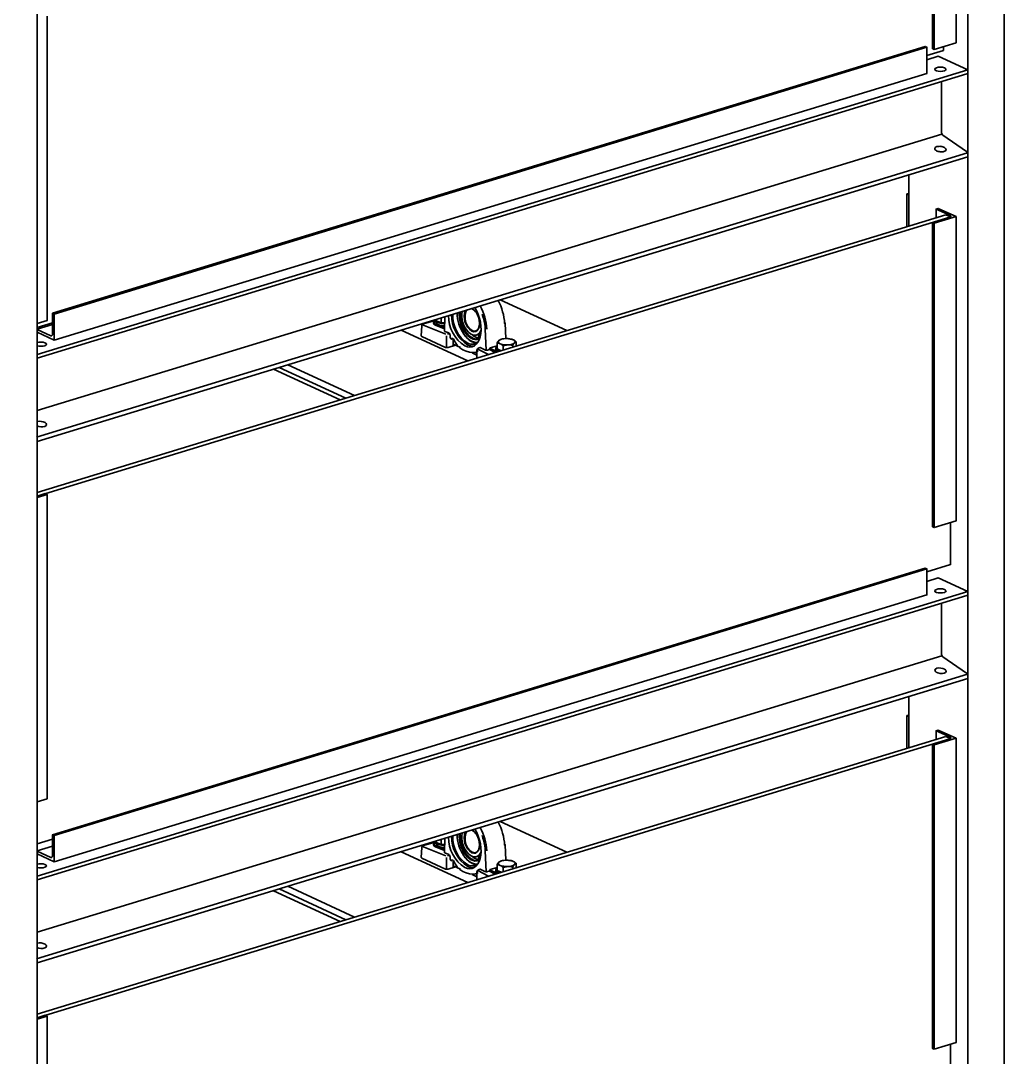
# Model space of a CAD drawing. Header units: millimetres. Extents: x -8400 to 8400, y -5940 to 5940.
# Drawn here: x 5501 to 6384, y 2877 to 3806 of the extents above; entities that cross this region are included whole.
import ezdxf

# ---------------------------------------------------------------- set-up
doc = ezdxf.new("R2010")
doc.units = ezdxf.units.MM
doc.layers.add('粗实线层', color=7, linetype='Continuous', lineweight=35)

msp = doc.modelspace()

# ---------------------------------------------------------------- linework, layer by layer
at = {"layer": '粗实线层', "linetype": 'Continuous', "lineweight": 35}
for points in [[(6297.832, 4156.285), (6297.832, 4176.653), (6350.943, 4152.153), (6350.943, 570.971), (6383.574, 580.941), (6383.574, 4162.123), (6350.943, 4152.153), (5515.604, 3896.93), (5515.604, 3895.033)], [(5515.61, 3893.617), (6350.087, 4148.576), (6350.44, 4148.781), (6350.713, 4149.149), (6350.885, 4149.653), (6350.943, 4150.255), (6350.943, 4152.153), (6324.387, 4164.403), (5489.048, 3909.18), (5515.604, 3896.93), (5515.604, 315.749), (5482.974, 305.779), (5481.682, 306.375), (5481.261, 306.656), (5481.115, 306.973), (5481.115, 3888.155)], [(6323.56, 4065.799), (6335.177, 4060.441), (6335.522, 4060.23), (6335.711, 4059.993), (6335.73, 4059.745), (6335.578, 4059.505), (6335.265, 4059.287), (6334.812, 4059.107), (6319.15, 4054.322), (6319.15, 3781.366), (6320.743, 3780.631)], [(5524.56, 3810.328), (5524.56, 3537.372), (5515.604, 3534.636)], [(5515.604, 3529.35), (5527.899, 3523.679), (5528.312, 3523.568), (5528.696, 3523.625), (5529.026, 3523.844), (5529.28, 3524.212), (5529.439, 3524.703), (5529.493, 3525.283), (5529.493, 3544), (6312.624, 3783.271), (6314.217, 3782.536), (5531.086, 3543.265), (5529.493, 3544)], [(5531.086, 3543.265), (5531.086, 3519.869), (6314.217, 3759.14), (6314.217, 3782.536)], [(6314.217, 3775.179), (6328.939, 3779.677), (6328.939, 3783.136)], [(5515.61, 3503.68), (6350.087, 3758.639), (6350.44, 3758.844), (6350.713, 3759.212), (6350.885, 3759.716), (6350.943, 3760.318), (6350.943, 3762.216), (6324.387, 3774.466), (6314.207, 3771.355)], [(6350.943, 3762.216), (5515.604, 3506.993), (5515.604, 3505.095)], [(6327.203, 3751.647), (6327.203, 3706.54), (6327.266, 3705.858), (6327.451, 3705.171), (6327.744, 3704.534), (6328.12, 3703.999), (6328.549, 3703.607), (6349.596, 3689.059), (6350.027, 3688.667), (6350.402, 3688.132), (6350.695, 3687.496), (6350.88, 3686.809), (6350.943, 3686.126), (6350.943, 3684.228), (5515.604, 3429.006), (5515.604, 3430.903)], [(6327.664, 3704.68), (5515.61, 3456.571)], [(5515.142, 3432.764), (6350.481, 3687.987)], [(6297.832, 3667.957), (6297.832, 3622.129)], [(6297.832, 3651.46), (6296.239, 3650.973), (6296.239, 3621.647)], [(6296.239, 3650.973), (6297.832, 3650.238), (6297.832, 3622.132)], [(6322.429, 3637.39), (6322.429, 3629.649)], [(5515.612, 3383.143), (6331.215, 3632.336), (6335.374, 3630.418)], [(5515.613, 3379.885), (6334.804, 3630.174)], [(6340.321, 3630.638), (6320.743, 3624.656), (6320.743, 3351.7)], [(6319.15, 3625.391), (6320.743, 3624.656)], [(5990.92, 3528.367), (5931.099, 3555.962)], [(5908.217, 3546.382), (5907.315, 3547.142), (5906.389, 3547.725), (5905.457, 3548.118)], [(5915.026, 3543.258), (5915.769, 3541.009), (5916.404, 3538.728), (5916.926, 3536.429), (5917.332, 3534.129), (5917.619, 3531.841), (5917.786, 3529.581)], [(5515.605, 3529.697), (5529.494, 3533.94)], [(5515.612, 3531.181), (5529.493, 3535.422)], [(5871.608, 3537.199), (5862.335, 3534.366), (5862.002, 3534.244), (5861.697, 3534.073), (5861.402, 3533.833), (5861.148, 3533.538), (5860.986, 3533.259), (5860.888, 3532.955), (5860.871, 3532.815), (5860.871, 3532.671)], [(5882.553, 3525.15), (5861.503, 3533.468), (5861.207, 3533.616)], [(5873.3, 3534.182), (5872.528, 3534.608), (5871.959, 3535.077), (5871.61, 3535.576), (5871.492, 3536.089), (5871.608, 3536.602)], [(5871.492, 3536.092), (5871.492, 3534.814), (5871.567, 3534.44), (5871.791, 3534.076), (5872.159, 3533.73), (5872.666, 3533.408), (5873.3, 3533.117), (5881.204, 3529.993)], [(5871.608, 3537.776), (5871.608, 3536.321), (5871.697, 3535.826), (5871.966, 3535.341), (5872.408, 3534.873), (5873.017, 3534.433), (5873.779, 3534.028), (5874.766, 3533.636), (5875.897, 3533.303), (5877.146, 3533.037), (5878.487, 3532.844), (5879.889, 3532.726), (5881.322, 3532.688)], [(5881.408, 3534.638), (5879.96, 3534.672), (5878.542, 3534.787), (5877.185, 3534.98), (5875.92, 3535.247), (5874.776, 3535.582), (5873.779, 3535.977), (5873.008, 3536.388), (5872.395, 3536.835), (5871.953, 3537.309), (5871.688, 3537.801)], [(5872.651, 3538.095), (5872.651, 3537.749), (5878.17, 3535.203)], [(5881.261, 3531.29), (5873.535, 3534.854)], [(5881.44, 3535.4), (5878.17, 3535.203), (5878.17, 3539.781)], [(5887.536, 3520.526), (5887.521, 3520.539), (5887.507, 3520.552), (5887.491, 3520.565), (5887.477, 3520.578), (5887.448, 3520.605), (5887.418, 3520.631), (5887.359, 3520.685), (5887.3, 3520.738), (5887.184, 3520.847), (5887.069, 3520.96), (5886.958, 3521.076), (5886.851, 3521.198), (5886.8, 3521.261), (5886.749, 3521.326), (5886.7, 3521.393), (5886.653, 3521.461), (5886.564, 3521.603), (5886.483, 3521.752), (5886.412, 3521.911), (5886.349, 3522.079), (5886.336, 3522.122), (5886.323, 3522.166), (5886.31, 3522.211), (5886.299, 3522.255), (5886.279, 3522.346), (5886.262, 3522.439), (5886.249, 3522.534), (5886.239, 3522.63), (5886.234, 3522.728), (5886.231, 3522.828), (5886.231, 3524.214), (5886.176, 3524.735), (5886.016, 3525.252), (5885.769, 3525.713), (5885.461, 3526.069), (5885.121, 3526.284), (5881.503, 3527.714), (5881.216, 3527.883), (5881.122, 3528.08), (5881.677, 3540.852)], [(5515.604, 3527.011), (5531.086, 3519.869)], [(5842.431, 3528.865), (5902.221, 3501.284)], [(5891.071, 3515.243), (5884.469, 3513.226), (5883.889, 3513.111), (5883.235, 3513.088), (5882.608, 3513.16), (5882.102, 3513.317), (5860.863, 3523.115), (5860.544, 3523.303), (5860.35, 3523.516), (5860.293, 3523.738), (5860.839, 3532.634)], [(5884.013, 3525.168), (5885.775, 3525.706)], [(5898.608, 3525.152), (5898.759, 3524.939)], [(5910.631, 3517.419), (5909.154, 3517.462), (5907.637, 3517.776), (5906.099, 3518.356), (5904.807, 3519.043), (5903.527, 3519.907), (5902.27, 3520.938), (5901.05, 3522.129), (5899.876, 3523.467), (5898.758, 3524.94)], [(5905.989, 3524.666), (5907.098, 3523.737), (5908.23, 3522.963), (5909.374, 3522.351), (5910.523, 3521.906), (5911.662, 3521.636), (5912.776, 3521.544)], [(5909.954, 3524.339), (5913.553, 3525.439)], [(5913.554, 3525.439), (5913.711, 3525.49), (5913.867, 3525.546)], [(5917.787, 3529.581), (5918.571, 3510.827)], [(5883.163, 3523.541), (5883.163, 3513.091)], [(5886.81, 3521.249), (5887.194, 3521.236), (5887.592, 3520.996)], [(5889.037, 3520.88), (5889.037, 3515.402), (5889.109, 3515.759), (5889.302, 3515.955), (5889.568, 3515.937), (5895.513, 3513.195)], [(5910.491, 3522.061), (5912.059, 3521.437)], [(5928.419, 3517.246), (5928.801, 3517.882), (5929.188, 3518.462), (5929.383, 3518.726), (5929.579, 3518.973), (5929.678, 3519.089), (5929.777, 3519.2), (5929.801, 3519.227), (5929.826, 3519.254), (5929.851, 3519.28), (5929.876, 3519.306), (5929.926, 3519.357), (5929.975, 3519.407), (5929.614, 3518.93), (5929.48, 3518.437), (5929.575, 3517.943), (5929.897, 3517.462), (5930.437, 3517.01), (5931.178, 3516.6), (5932.098, 3516.244), (5933.167, 3515.954), (5934.355, 3515.738), (5935.625, 3515.602), (5936.938, 3515.552), (5938.254, 3515.588), (5937.705, 3515.543), (5937.158, 3515.478), (5936.615, 3515.392), (5936.074, 3515.287), (5935.001, 3515.024), (5933.938, 3514.7), (5933.938, 3510.955)], [(5932.012, 3510.366), (5928.419, 3512.024), (5928.419, 3517.246), (5928.754, 3517.227), (5929.092, 3517.193), (5929.434, 3517.143), (5929.778, 3517.076), (5929.95, 3517.034), (5930.125, 3516.989), (5930.212, 3516.964), (5930.3, 3516.937), (5930.343, 3516.924), (5930.388, 3516.91), (5930.431, 3516.895), (5930.476, 3516.88), (5930.828, 3516.75), (5931.178, 3516.6), (5931.528, 3516.428), (5931.875, 3516.235), (5932.222, 3516.022), (5932.569, 3515.79), (5932.741, 3515.667), (5932.914, 3515.54), (5932.999, 3515.475), (5933.086, 3515.409), (5933.172, 3515.342), (5933.258, 3515.273), (5933.599, 3514.992), (5933.938, 3514.7)], [(5931.655, 3520.389), (5931.158, 3520.199), (5930.762, 3520.012), (5930.567, 3519.893), (5930.37, 3519.753), (5930.173, 3519.591), (5929.975, 3519.407), (5930.55, 3519.853), (5931.324, 3520.254), (5932.271, 3520.6), (5933.364, 3520.877), (5934.569, 3521.08), (5935.849, 3521.201), (5937.165, 3521.237), (5938.478, 3521.186), (5939.748, 3521.051), (5940.936, 3520.835), (5942.006, 3520.545), (5942.925, 3520.189), (5943.665, 3519.779), (5944.205, 3519.327), (5944.528, 3518.846), (5944.624, 3518.352), (5944.489, 3517.859), (5944.128, 3517.382), (5944.177, 3517.43), (5944.227, 3517.477), (5944.252, 3517.5), (5944.276, 3517.522), (5944.302, 3517.545), (5944.326, 3517.567), (5944.426, 3517.65), (5944.524, 3517.729), (5944.721, 3517.869), (5944.915, 3517.989), (5945.302, 3518.171), (5945.685, 3518.289), (5945.685, 3514.544)], [(5945.685, 3518.289), (5945.346, 3518.582), (5945.004, 3518.863), (5944.919, 3518.931), (5944.833, 3518.998), (5944.746, 3519.064), (5944.66, 3519.13), (5944.488, 3519.257), (5944.315, 3519.38), (5943.969, 3519.612), (5943.622, 3519.824), (5943.275, 3520.017), (5942.925, 3520.189), (5942.574, 3520.34), (5942.223, 3520.469), (5942.179, 3520.484), (5942.135, 3520.498), (5942.091, 3520.512), (5942.047, 3520.526), (5941.959, 3520.552), (5941.872, 3520.577), (5941.697, 3520.624), (5941.525, 3520.665), (5941.181, 3520.732), (5940.839, 3520.782), (5940.501, 3520.816), (5940.166, 3520.835), (5939.101, 3521.031), (5938.03, 3521.164), (5937.489, 3521.204), (5936.945, 3521.224), (5936.399, 3521.224), (5935.849, 3521.201)], [(5942.571, 3515.222), (5942.955, 3515.859), (5943.341, 3516.438), (5943.536, 3516.703), (5943.732, 3516.949), (5943.929, 3517.176), (5944.128, 3517.382), (5943.552, 3516.936), (5942.779, 3516.535), (5941.832, 3516.189), (5940.739, 3515.911), (5939.535, 3515.709), (5938.254, 3515.588), (5938.392, 3515.595), (5938.529, 3515.601), (5938.598, 3515.604), (5938.667, 3515.606), (5938.736, 3515.608), (5938.805, 3515.61), (5939.079, 3515.613), (5939.353, 3515.611), (5939.897, 3515.59), (5940.437, 3515.55), (5941.51, 3515.417), (5942.571, 3515.222), (5942.571, 3513.592)], [(5942.472, 3520.38), (5942.448, 3520.389)], [(5906.116, 3508.303), (5910.404, 3506.325)], [(5908.637, 3508.565), (5910.022, 3509.218), (5911.322, 3510.087)], [(5909.296, 3508.741), (5910.404, 3509.08)], [(5920.649, 3506.895), (5911.272, 3511.84)], [(5928.418, 3514.751), (5922.27, 3512.873), (5921.948, 3512.667), (5921.721, 3512.303), (5921.651, 3511.878), (5921.667, 3511.481)], [(5921.86, 3512.562), (5928.767, 3509.375)], [(5927.375, 3512.546), (5927.375, 3510.595)], [(5928.137, 3509.183), (5927.716, 3509.64), (5927.46, 3510.113), (5927.375, 3510.596)], [(5930.45, 3509.889), (5929.982, 3510.065), (5929.546, 3510.253), (5928.748, 3510.681), (5928.121, 3511.147), (5927.679, 3511.642), (5927.43, 3512.157), (5927.381, 3512.679), (5927.533, 3513.198), (5927.881, 3513.704), (5928.419, 3514.186)], [(5800.52, 3470.21), (5740.73, 3497.791)], [(5727.718, 3493.805), (5787.524, 3466.217)], [(5732.94, 3495.4), (5792.744, 3467.812)], [(5524.56, 3381.397), (5522.967, 3382.132), (5515.604, 3379.882)], [(5515.604, 3378.661), (5524.56, 3381.397), (5524.56, 3108.441), (5515.604, 3105.705)], [(6335.465, 3356.201), (6335.465, 3318.426), (6314.213, 3311.933)], [(5515.604, 3061.426), (5527.899, 3055.754), (5528.312, 3055.643), (5528.696, 3055.7), (5529.026, 3055.919), (5529.28, 3056.287), (5529.439, 3056.778), (5529.493, 3057.359), (5529.493, 3076.076), (6312.624, 3315.347), (6314.217, 3314.612), (5531.086, 3075.341)], [(5531.086, 3051.944), (6314.217, 3291.216), (6314.217, 3314.612)], [(5515.604, 3037.171), (5515.604, 3039.069), (6350.943, 3294.291), (6324.387, 3306.541), (6314.207, 3303.431)], [(5515.61, 3035.755), (6350.087, 3290.715), (6350.44, 3290.92), (6350.713, 3291.287), (6350.885, 3291.791), (6350.943, 3292.394), (6350.943, 3294.291)], [(6327.203, 3283.722), (6327.203, 3238.616), (6327.266, 3237.933), (6327.451, 3237.246), (6327.744, 3236.61), (6328.12, 3236.075), (6328.549, 3235.683), (6349.596, 3221.134), (6350.027, 3220.743), (6350.402, 3220.208), (6350.695, 3219.571), (6350.88, 3218.884), (6350.943, 3218.202), (6350.943, 3216.304), (5515.604, 2961.081), (5515.604, 2962.979)], [(6327.664, 3236.755), (5515.61, 2988.647)], [(5515.142, 2964.839), (6350.481, 3220.062)], [(6297.832, 3200.054), (6297.832, 3154.17)], [(6297.832, 3183.536), (6296.239, 3183.049), (6297.832, 3182.313), (6297.832, 3154.207)], [(6296.239, 3183.049), (6296.239, 3153.723)], [(5515.612, 2915.219), (6331.215, 3164.412), (6335.374, 3162.494)], [(5515.613, 2911.961), (6334.804, 3162.25)], [(6320.743, 3156.731), (6340.321, 3162.713), (6324.387, 3170.063), (6322.429, 3169.465), (6335.177, 3163.585), (6335.522, 3163.375), (6335.711, 3163.138), (6335.73, 3162.89), (6335.578, 3162.649), (6335.265, 3162.432), (6334.812, 3162.252), (6319.15, 3157.467)], [(6340.321, 3162.713), (6340.321, 2889.757), (6320.743, 2883.776)], [(6322.429, 3169.465), (6322.429, 3161.724)], [(5990.92, 3060.443), (5931.099, 3088.037)], [(5908.217, 3078.457), (5907.315, 3079.218), (5906.389, 3079.8), (5905.457, 3080.193)], [(5515.604, 3059.086), (5531.086, 3051.944), (5531.086, 3075.341), (5529.493, 3076.076)], [(5529.495, 3072.177), (5515.613, 3067.936)], [(5871.608, 3069.275), (5862.335, 3066.441), (5862.002, 3066.32), (5861.697, 3066.148), (5861.402, 3065.909), (5861.148, 3065.613), (5860.986, 3065.334), (5860.888, 3065.031), (5860.871, 3064.891), (5860.871, 3064.747)], [(5871.492, 3066.889), (5871.492, 3068.167), (5871.521, 3068.423), (5871.608, 3068.677)], [(5871.608, 3069.852), (5871.608, 3068.396)], [(5881.408, 3066.714), (5879.96, 3066.748), (5878.542, 3066.863), (5877.185, 3067.056), (5875.92, 3067.323), (5874.776, 3067.658), (5873.779, 3068.053), (5873.008, 3068.464), (5872.395, 3068.91), (5871.953, 3069.384), (5871.688, 3069.876)], [(5872.651, 3070.17), (5872.651, 3069.825), (5878.17, 3067.278)], [(5881.44, 3067.476), (5878.17, 3067.278), (5878.17, 3071.857)], [(5887.536, 3052.601), (5887.521, 3052.614), (5887.507, 3052.628), (5887.491, 3052.641), (5887.477, 3052.654), (5887.448, 3052.681), (5887.418, 3052.707), (5887.359, 3052.76), (5887.3, 3052.814), (5887.184, 3052.923), (5887.069, 3053.035), (5886.958, 3053.152), (5886.851, 3053.273), (5886.8, 3053.337), (5886.749, 3053.402), (5886.7, 3053.468), (5886.653, 3053.537), (5886.564, 3053.679), (5886.483, 3053.828), (5886.412, 3053.986), (5886.349, 3054.155), (5886.336, 3054.198), (5886.323, 3054.242), (5886.31, 3054.286), (5886.299, 3054.331), (5886.279, 3054.422), (5886.262, 3054.515), (5886.249, 3054.609), (5886.239, 3054.705), (5886.234, 3054.803), (5886.231, 3054.904), (5886.231, 3056.29), (5886.176, 3056.81), (5886.016, 3057.328), (5885.769, 3057.788), (5885.461, 3058.145), (5885.121, 3058.36), (5881.503, 3059.79), (5881.216, 3059.959), (5881.122, 3060.156), (5881.677, 3072.928)], [(5915.026, 3075.333), (5915.769, 3073.085), (5916.404, 3070.804), (5916.926, 3068.505), (5917.332, 3066.204), (5917.619, 3063.916), (5917.786, 3061.657)], [(5515.605, 3061.773), (5529.494, 3066.016)], [(5842.431, 3060.94), (5902.221, 3033.359)], [(5891.071, 3047.319), (5884.469, 3045.302), (5883.889, 3045.186), (5883.235, 3045.163), (5882.608, 3045.236), (5882.102, 3045.393), (5860.863, 3055.19), (5860.544, 3055.379), (5860.35, 3055.591), (5860.293, 3055.814), (5860.839, 3064.709)], [(5882.553, 3057.225), (5861.503, 3065.544), (5861.207, 3065.692)], [(5871.492, 3066.89), (5871.567, 3066.515), (5871.791, 3066.152), (5872.159, 3065.806), (5872.666, 3065.484), (5873.3, 3065.192), (5881.204, 3062.068)], [(5881.322, 3064.764), (5879.889, 3064.802), (5878.487, 3064.919), (5877.146, 3065.113), (5875.897, 3065.379), (5874.766, 3065.712), (5873.779, 3066.103), (5873.017, 3066.509), (5872.408, 3066.949), (5871.966, 3067.416), (5871.697, 3067.902), (5871.608, 3068.397)], [(5881.261, 3063.365), (5873.535, 3066.929)], [(5917.787, 3061.657), (5918.571, 3042.902)], [(5883.163, 3055.616), (5883.163, 3045.167)], [(5884.013, 3057.243), (5885.775, 3057.782)], [(5886.81, 3053.324), (5887.194, 3053.311), (5887.592, 3053.072)], [(5889.037, 3052.955), (5889.037, 3047.477), (5889.109, 3047.834), (5889.302, 3048.03), (5889.568, 3048.012), (5895.513, 3045.27)], [(5898.608, 3057.228), (5898.759, 3057.015)], [(5910.631, 3049.495), (5909.154, 3049.538), (5907.637, 3049.852), (5906.099, 3050.432), (5904.807, 3051.118), (5903.527, 3051.982), (5902.27, 3053.014), (5901.05, 3054.204), (5899.876, 3055.542), (5898.758, 3057.016)], [(5905.989, 3056.741), (5907.098, 3055.813), (5908.23, 3055.039), (5909.374, 3054.427), (5910.589, 3053.962), (5911.789, 3053.692), (5912.962, 3053.621)], [(5909.954, 3056.415), (5913.553, 3057.514)], [(5910.491, 3054.137), (5911.435, 3053.713), (5912.385, 3053.434), (5912.675, 3053.379)], [(5913.554, 3057.514), (5913.711, 3057.566), (5913.867, 3057.622)], [(5945.685, 3050.364), (5945.346, 3050.657), (5945.004, 3050.938), (5944.919, 3051.007), (5944.833, 3051.074), (5944.746, 3051.14), (5944.66, 3051.205), (5944.488, 3051.332), (5944.315, 3051.455), (5943.969, 3051.687), (5943.622, 3051.9), (5943.275, 3052.092), (5942.925, 3052.264), (5942.574, 3052.415), (5942.223, 3052.545), (5942.179, 3052.559), (5942.135, 3052.574), (5942.091, 3052.588), (5942.047, 3052.602), (5941.959, 3052.628), (5941.872, 3052.653), (5941.697, 3052.699), (5941.525, 3052.74), (5941.181, 3052.808), (5940.839, 3052.858), (5940.501, 3052.892), (5940.166, 3052.911), (5939.101, 3053.106), (5938.03, 3053.24), (5937.489, 3053.28), (5936.945, 3053.3), (5936.399, 3053.299), (5935.849, 3053.277), (5937.165, 3053.312), (5938.478, 3053.262), (5939.748, 3053.127), (5940.936, 3052.911), (5942.006, 3052.62), (5942.925, 3052.264), (5943.665, 3051.854), (5944.205, 3051.402), (5944.528, 3050.921), (5944.624, 3050.427), (5944.489, 3049.934), (5944.128, 3049.458), (5943.552, 3049.012), (5942.779, 3048.61), (5941.832, 3048.265), (5940.739, 3047.987), (5939.535, 3047.784), (5938.254, 3047.663), (5936.938, 3047.627), (5935.625, 3047.678), (5934.355, 3047.814), (5933.167, 3048.029), (5932.098, 3048.32), (5931.178, 3048.676), (5930.437, 3049.086), (5929.897, 3049.538), (5929.575, 3050.018), (5929.48, 3050.513), (5929.614, 3051.005), (5929.975, 3051.482), (5929.926, 3051.433), (5929.876, 3051.382), (5929.851, 3051.355), (5929.826, 3051.329), (5929.801, 3051.303), (5929.777, 3051.276), (5929.678, 3051.165), (5929.579, 3051.048), (5929.383, 3050.802), (5929.188, 3050.537), (5928.801, 3049.958), (5928.419, 3049.322)], [(5931.655, 3052.464), (5931.158, 3052.275), (5930.762, 3052.089), (5930.567, 3051.969), (5930.37, 3051.829), (5930.173, 3051.667), (5929.975, 3051.482), (5930.55, 3051.928), (5931.324, 3052.33), (5932.271, 3052.675), (5933.364, 3052.953), (5934.569, 3053.156), (5935.849, 3053.277)], [(5933.938, 3046.776), (5935.001, 3047.1), (5936.074, 3047.363), (5936.615, 3047.468), (5937.158, 3047.554), (5937.705, 3047.619), (5938.254, 3047.663), (5938.392, 3047.671), (5938.529, 3047.677), (5938.598, 3047.679), (5938.667, 3047.682), (5938.736, 3047.684), (5938.805, 3047.686), (5939.079, 3047.688), (5939.353, 3047.686), (5939.897, 3047.666), (5940.437, 3047.626), (5941.51, 3047.492), (5942.571, 3047.297), (5942.955, 3047.935), (5943.341, 3048.514), (5943.536, 3048.779), (5943.732, 3049.025), (5943.929, 3049.251), (5944.128, 3049.458), (5944.177, 3049.506), (5944.227, 3049.553), (5944.252, 3049.576), (5944.276, 3049.598), (5944.302, 3049.62), (5944.326, 3049.642), (5944.426, 3049.726), (5944.524, 3049.804), (5944.721, 3049.945), (5944.915, 3050.064), (5945.302, 3050.247), (5945.685, 3050.364), (5945.685, 3046.62)], [(5942.472, 3052.455), (5942.448, 3052.464)], [(5908.637, 3040.64), (5910.022, 3041.294), (5911.322, 3042.163)], [(5909.296, 3040.817), (5910.404, 3041.155)], [(5920.649, 3038.97), (5911.272, 3043.915)], [(5928.418, 3046.827), (5922.27, 3044.948), (5921.948, 3044.742), (5921.721, 3044.378), (5921.651, 3043.954), (5921.667, 3043.556)], [(5921.86, 3044.637), (5928.767, 3041.451)], [(5927.375, 3044.621), (5927.375, 3042.671), (5927.46, 3042.189), (5927.716, 3041.715), (5928.137, 3041.258)], [(5930.45, 3041.965), (5929.982, 3042.14), (5929.546, 3042.328), (5928.748, 3042.756), (5928.121, 3043.222), (5927.679, 3043.718), (5927.43, 3044.232), (5927.381, 3044.754), (5927.533, 3045.274), (5927.881, 3045.78), (5928.419, 3046.262)], [(5932.012, 3042.442), (5928.419, 3044.1), (5928.419, 3049.322), (5928.754, 3049.302), (5929.092, 3049.268), (5929.434, 3049.219), (5929.778, 3049.151), (5929.95, 3049.11), (5930.125, 3049.064), (5930.212, 3049.039), (5930.3, 3049.013), (5930.343, 3048.999), (5930.388, 3048.985), (5930.431, 3048.971), (5930.476, 3048.956), (5930.828, 3048.826), (5931.178, 3048.676), (5931.528, 3048.504), (5931.875, 3048.311), (5932.222, 3048.098), (5932.569, 3047.866), (5932.741, 3047.743), (5932.914, 3047.616), (5932.999, 3047.551), (5933.086, 3047.485), (5933.172, 3047.417), (5933.258, 3047.349), (5933.599, 3047.068), (5933.938, 3046.776), (5933.938, 3043.03)], [(5942.571, 3047.297), (5942.571, 3045.668)], [(5906.116, 3040.378), (5910.404, 3038.4)], [(5727.718, 3025.88), (5787.524, 2998.293)], [(5732.94, 3027.476), (5792.744, 2999.888)], [(5800.52, 3002.286), (5740.73, 3029.867)], [(5515.604, 2910.736), (5524.56, 2913.472), (5522.967, 2914.208), (5515.604, 2911.958)], [(5524.56, 2913.472), (5524.56, 2640.517), (5515.604, 2637.78)], [(6335.465, 2888.277), (6335.465, 2850.502), (6314.213, 2844.009)]]:
    msp.add_lwpolyline(points, dxfattribs=at)
for points in [[(6340.321, 3786.613), (6340.321, 4059.568), (6320.743, 4053.587), (6320.743, 3780.631)], [(6323.103, 3693.386), (6323.878, 3693.569), (6324.734, 3693.669), (6325.642, 3693.686), (6326.574, 3693.617), (6327.494, 3693.466), (6328.375, 3693.236), (6329.184, 3692.937), (6329.895, 3692.578), (6330.483, 3692.172), (6330.928, 3691.731), (6331.215, 3691.272), (6331.336, 3690.811), (6331.283, 3690.362), (6331.061, 3689.94), (6330.677, 3689.561), (6330.142, 3689.238), (6329.477, 3688.981), (6328.703, 3688.798), (6327.847, 3688.697), (6326.939, 3688.681), (6326.007, 3688.749), (6325.085, 3688.901), (6324.206, 3689.131), (6323.396, 3689.43), (6322.685, 3689.789), (6322.097, 3690.195), (6321.651, 3690.635), (6321.364, 3691.094), (6321.245, 3691.556), (6321.297, 3692.005), (6321.519, 3692.427), (6321.904, 3692.805), (6322.438, 3693.129)], [(6319.15, 3352.435), (6320.743, 3351.7), (6340.321, 3357.682), (6340.321, 3630.638), (6324.387, 3637.988), (6322.429, 3637.39), (6335.177, 3631.51), (6335.522, 3631.299), (6335.711, 3631.062), (6335.73, 3630.815), (6335.578, 3630.574), (6335.265, 3630.356), (6334.812, 3630.177), (6319.15, 3625.391)], [(6320.743, 2883.776), (6320.743, 3156.731), (6319.15, 3157.467), (6319.15, 2884.511)]]:
    msp.add_lwpolyline(points, close=True, dxfattribs=at)
for points in [[(5929.317, 3555.409, -0.1130054), (5935.157, 3534.653), (5935.62, 3534.867), (5935.778, 3535.115), (5936.359, 3521.222)], [(5911.18, 3517.941), (5910.22, 3517.229), (5909.194, 3516.681), (5908.108, 3516.302), (5906.971, 3516.097), (5905.794, 3516.066), (5904.587, 3516.21), (5903.358, 3516.527), (5902.12, 3517.015, -0.2607267), (5888.577, 3542.962)], [(5901.046, 3546.77, 0.3762928), (5906.101, 3528.37, 0.561153), (5912.474, 3532.451)], [(5887.529, 3542.641, 0.2507429), (5902.12, 3515.456), (5903.506, 3514.913), (5904.881, 3514.569), (5906.23, 3514.426), (5907.542, 3514.487)], [(5887.885, 3521.63), (5887.9, 3521.624), (5887.955, 3521.591), (5888.046, 3521.524), (5888.161, 3521.416), (5888.288, 3521.27), (5888.392, 3521.131), (5888.501, 3520.963), (5888.771, 3520.854), (5889.268, 3520.938, 0.3684379), (5910.404, 3509.153)], [(5910.155, 3522.03, 0.1260672), (5911.406, 3522.088, 0.1104744), (5912.365, 3522.632)], [(5926.799, 3508.774), (5921.667, 3511.481), (5919.889, 3510.937), (5919.432, 3510.842), (5918.917, 3510.81), (5918.393, 3510.847), (5917.91, 3510.947), (5917.516, 3511.101), (5913.897, 3513.01), (5913.62, 3513.103), (5913.358, 3513.083), (5911.596, 3512.545, 0.3297945), (5910.404, 3510.935), (5910.404, 3503.765)], [(5929.317, 3087.484, -0.1130075), (5935.157, 3066.729), (5935.62, 3066.942), (5935.778, 3067.191), (5936.359, 3053.297)], [(5901.046, 3078.846, 0.3762948), (5906.101, 3060.446, 0.5611708), (5912.474, 3064.526)], [(5887.529, 3074.717, 0.2507421), (5902.12, 3047.531), (5903.506, 3046.989), (5904.881, 3046.644), (5906.23, 3046.502), (5907.542, 3046.563)], [(5911.18, 3050.016), (5910.22, 3049.304), (5909.194, 3048.756), (5908.108, 3048.378), (5906.971, 3048.173), (5905.794, 3048.142), (5904.587, 3048.285), (5903.358, 3048.603), (5902.12, 3049.091, -0.2607267), (5888.577, 3075.038)], [(5887.885, 3053.705), (5887.9, 3053.7), (5887.955, 3053.667), (5888.046, 3053.6), (5888.161, 3053.491), (5888.288, 3053.346), (5888.392, 3053.206), (5888.501, 3053.039), (5888.771, 3052.93), (5889.268, 3053.014, 0.3684355), (5910.404, 3041.229)], [(5910.155, 3054.106, 0.12612), (5911.406, 3054.163, 0.1105271), (5912.365, 3054.708)], [(5926.799, 3040.85), (5921.667, 3043.556), (5919.889, 3043.013), (5919.432, 3042.917), (5918.917, 3042.886), (5918.393, 3042.922), (5917.91, 3043.023), (5917.516, 3043.177), (5913.897, 3045.086), (5913.62, 3045.178), (5913.358, 3045.159), (5911.596, 3044.621, 0.3297945), (5910.404, 3043.011), (5910.404, 3035.84)]]:
    msp.add_lwpolyline(points, format="xyb", dxfattribs=at)
for centre, radius, start, end in [((5914.341, 3540.625), 15.356, 157.518389, 236.09114), ((5870.729, 3527.34), 48.433, 2.850072, 28.572059), ((5917.017, 3541.562), 32.099, 179.497651, 236.94542), ((5914.582, 3523.84), 2.524, 150.533111, 232.748149), ((5914.341, 3072.701), 15.356, 157.518452, 236.091229), ((5870.728, 3059.415), 48.434, 2.85035, 28.571781), ((5917.017, 3073.638), 32.099, 179.497496, 236.945419), ((5914.581, 3055.915), 2.524, 150.532024, 232.749857)]:
    msp.add_arc(centre, radius, start, end, dxfattribs=at)
for centre, major_axis, ratio in [((6326.29, 3762.829), (5.037, 0), 0.3754757), ((6326.29, 3294.905), (5.082, 0), 0.3754649), ((6326.29, 3223.259), (-5.064, 0.607), 0.4826398)]:
    msp.add_ellipse(centre, major_axis=major_axis, ratio=ratio, dxfattribs=at)
for centre, major_axis, ratio, start_param, end_param in [((5905.763, 3537.997), (-6.095, 19.885), 0.5847619, 1.0814247, 3.0839027), ((5905.776, 3538.023), (-5.283, 17.303), 0.5850564, 1.0020337, 3.3474121), ((5906.744, 3538.306), (-5.326, 17.395), 0.5847025, 1.0042129, 3.0303843), ((5906.758, 3538.325), (-5.283, 17.31), 0.5852141, 1.0023069, 3.0930874), ((5905.775, 3538.02), (-4.178, 13.679), 0.5851011, 0.820875, 3.8377514), ((5899.51, 3536.105), (-6.762, 22.131), 0.5850406, 2.660258, 5.1474652), ((5905.774, 3538.019), (-3.195, 10.456), 0.5850467, 2.6603529, 5.8127335), ((5519.013, 3516.18), (5.088, 0), 0.3753447, 3.9712341, 8.5949488), ((5519.013, 3444.535), (-5.029, 0.603), 0.4827211, 0.8873042, 5.4533013), ((5899.507, 3068.182), (-6.764, 22.13), 0.5850608, 2.6602709, 5.1472533), ((5905.774, 3070.095), (-3.196, 10.461), 0.585039, 2.6603458, 5.8127777), ((5905.762, 3070.072), (-6.094, 19.882), 0.5847277, 1.0814005, 3.0840043), ((5905.775, 3070.098), (-5.284, 17.307), 0.5850469, 1.0019568, 3.3474029), ((5906.749, 3070.388), (-5.323, 17.402), 0.5849137, 1.0048322, 3.0302428), ((5906.757, 3070.4), (-5.283, 17.308), 0.5851892, 1.0021984, 3.0930867), ((5905.775, 3070.096), (-4.177, 13.68), 0.585087, 0.8210054, 3.8377663), ((5519.012, 3048.256), (5.038, 0), 0.3753316, 3.9714251, 8.594793), ((5519.013, 2976.61), (-5.033, 0.603), 0.4827211, 0.8873039, 5.4533019)]:
    msp.add_ellipse(centre, major_axis=major_axis, ratio=ratio, start_param=start_param, end_param=end_param, dxfattribs=at)

doc.saveas('drawing.dxf')
